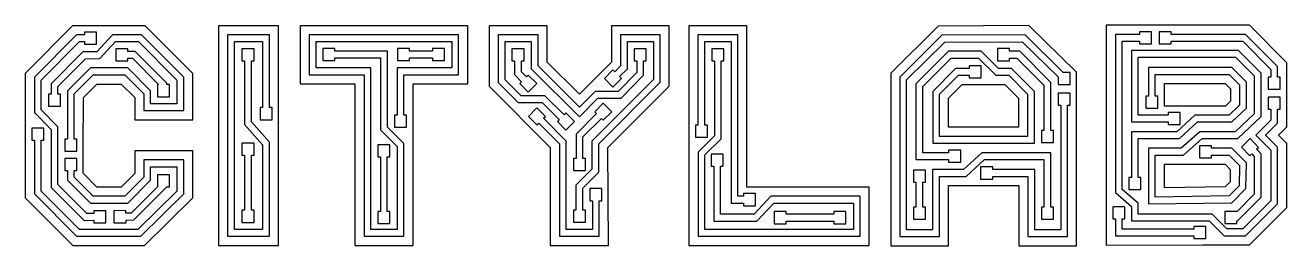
# Model space of a CAD drawing. Extents: x 0 to 4.77, y 0 to 0.83.
import ezdxf

# ---------------------------------------------------------------- set-up
doc = ezdxf.new("R2010")
doc.units = 0
doc.layers.get('0').update_dxf_attribs({"linetype": 'CONTINUOUS'})

msp = doc.modelspace()

# ---------------------------------------------------------------- linework, layer by layer
at = {"color": 0}
for points in [[(0.1795, 0.8298), (0, 0.6502), (0, 0.1812), (0.1801, 0.0011), (0.4513, 0.0011), (0.6342, 0.1809), (0.6342, 0.3582), (0.4142, 0.3582), (0.4142, 0.2725), (0.3628, 0.2212), (0.2715, 0.2212), (0.2197, 0.2741), (0.2197, 0.3665), (0.2201, 0.559), (0.2714, 0.6103), (0.3628, 0.6103), (0.4142, 0.559), (0.4142, 0.475), (0.6342, 0.475), (0.6342, 0.6502), (0.4541, 0.8304), (0.1795, 0.8298)], [(0.7312, 0.8304), (0.7312, 0.0011), (0.9588, 0.0011), (0.9588, 0.4408), (0.9588, 0.8304), (0.7312, 0.8304)], [(1.0404, 0.8304), (1.0404, 0.6104), (1.2475, 0.6104), (1.2475, 0.0011), (1.4676, 0.0011), (1.4676, 0.6104), (1.6746, 0.6104), (1.6746, 0.8304), (1.0404, 0.8304)], [(2.2185, 0.8304), (2.2185, 0.6924), (2.0971, 0.5715), (1.9756, 0.6929), (1.9756, 0.8304), (1.7556, 0.8304), (1.7556, 0.6016), (1.987, 0.3701), (1.987, 0.0011), (2.2071, 0.0011), (2.205, 0.3701), (2.4375, 0.6026), (2.4375, 0.8304), (2.2185, 0.8304)], [(2.5113, 0.8304), (2.5119, 0.0011), (3.1943, 0.0011), (3.1943, 0.2212), (2.7314, 0.2212), (2.7314, 0.8304), (2.5113, 0.8304)], [(3.4547, 0.8289), (3.2752, 0.6508), (3.2752, 0), (3.494, 0), (3.494, 0.2268), (3.7601, 0.2268), (3.7601, 0), (3.9788, 0), (3.9788, 0.6551), (3.7977, 0.8305), (3.4547, 0.8289)], [(4.0912, 0.8319), (4.0912, 0.0025), (4.4579, 0.0029), (4.4924, 0.0029), (4.4924, 0.0029), (4.6326, 0.003), (4.7742, 0.144), (4.7742, 0.3857), (4.7427, 0.4172), (4.7742, 0.4487), (4.7742, 0.6903), (4.6326, 0.8319), (4.0912, 0.8319)], [(3.4946, 0.5574), (3.5461, 0.6088), (3.7075, 0.6087), (3.7588, 0.5574), (3.7588, 0.447), (3.4946, 0.447), (3.4946, 0.5574)], [(4.3113, 0.6118), (4.5414, 0.6118), (4.5609, 0.5923), (4.5609, 0.5449), (4.5422, 0.5272), (4.3113, 0.5272), (4.3113, 0.6118)], [(4.3113, 0.3072), (4.5414, 0.3072), (4.5605, 0.2881), (4.5597, 0.2409), (4.5411, 0.2223), (4.3113, 0.2186), (4.3113, 0.3072)]]:
    msp.add_lwpolyline(points, close=True, dxfattribs=at)
at = {"color": 7}
for points in [[(0.2242, 0.7601), (0.2698, 0.7601), (0.2698, 0.8057), (0.2242, 0.8057), (0.2242, 0.7957), (0.1945, 0.7957), (0.0347, 0.6359), (0.0347, 0.5027), (0.0976, 0.4387), (0.0976, 0.2197), (0.2229, 0.0954), (0.2594, 0.0958), (0.2594, 0.0858), (0.3051, 0.0862), (0.3047, 0.1318), (0.2591, 0.1315), (0.2592, 0.1214), (0.2333, 0.121), (0.1232, 0.2304), (0.1232, 0.4492), (0.0603, 0.5132), (0.0603, 0.6253), (0.2051, 0.7701), (0.2242, 0.7701), (0.2242, 0.7601)], [(0.5996, 0.5098), (0.5996, 0.6359), (0.4397, 0.7957), (0.3305, 0.7957), (0.2713, 0.7322), (0.2174, 0.7311), (0.0976, 0.6113), (0.0976, 0.572), (0.0876, 0.572), (0.0876, 0.5263), (0.1332, 0.5263), (0.1332, 0.572), (0.1232, 0.572), (0.1232, 0.6007), (0.2282, 0.7057), (0.2826, 0.7068), (0.3416, 0.7701), (0.4291, 0.7701), (0.5739, 0.6253), (0.5739, 0.5354), (0.4745, 0.5354), (0.4745, 0.584), (0.3879, 0.6707), (0.2464, 0.6707), (0.1597, 0.584), (0.1597, 0.4023), (0.1497, 0.4023), (0.1497, 0.3567), (0.1954, 0.3567), (0.1954, 0.4023), (0.1854, 0.4023), (0.1854, 0.5734), (0.257, 0.645), (0.3772, 0.645), (0.4489, 0.5734), (0.4489, 0.5098), (0.5996, 0.5098)], [(0.8885, 0.4754), (0.9341, 0.4754), (0.9341, 0.5211), (0.9241, 0.5211), (0.9241, 0.7957), (0.7658, 0.7957), (0.7658, 0.0358), (0.9241, 0.0358), (0.9241, 0.3912), (0.8558, 0.4676), (0.8558, 0.6979), (0.8658, 0.6979), (0.8658, 0.7436), (0.8202, 0.7436), (0.8202, 0.6979), (0.8302, 0.6979), (0.8301, 0.4569), (0.8985, 0.3807), (0.8985, 0.0614), (0.7915, 0.0614), (0.7915, 0.7701), (0.8985, 0.7701), (0.8985, 0.5211), (0.8885, 0.5211), (0.8885, 0.4754)], [(1.4328, 0.6451), (1.6399, 0.6451), (1.6399, 0.7957), (1.0751, 0.7957), (1.0751, 0.6451), (1.2822, 0.6451), (1.2822, 0.0358), (1.4328, 0.0358), (1.4328, 0.3853), (1.3704, 0.4478), (1.3704, 0.7342), (1.1714, 0.7342), (1.1714, 0.7442), (1.1258, 0.7442), (1.1258, 0.6985), (1.1714, 0.6985), (1.1714, 0.7086), (1.3447, 0.7086), (1.3447, 0.4371), (1.4072, 0.3746), (1.4072, 0.0614), (1.3078, 0.0614), (1.3078, 0.6707), (1.1007, 0.6707), (1.1007, 0.7701), (1.6144, 0.7701), (1.6144, 0.6707), (1.4072, 0.6707), (1.4072, 0.4932), (1.3973, 0.4932), (1.3973, 0.4475), (1.4429, 0.4475), (1.4429, 0.4932), (1.4328, 0.4932), (1.4328, 0.6451)], [(2.244, 0.5822), (2.157, 0.5822), (2.0971, 0.5224), (1.941, 0.6784), (1.941, 0.7957), (1.7903, 0.7957), (1.7903, 0.6159), (1.866, 0.5402), (1.9564, 0.5402), (2.0209, 0.4757), (2.0138, 0.4686), (2.0461, 0.4364), (2.0784, 0.4686), (2.0461, 0.5009), (2.039, 0.4938), (1.967, 0.5658), (1.8766, 0.5658), (1.8159, 0.6266), (1.8159, 0.7701), (1.9153, 0.7701), (1.9153, 0.6679), (2.0971, 0.4861), (2.1675, 0.5566), (2.2548, 0.5566), (2.3402, 0.6434), (2.3403, 0.6977), (2.3503, 0.6977), (2.3504, 0.7433), (2.3047, 0.7434), (2.3046, 0.6978), (2.3146, 0.6978), (2.3146, 0.6539), (2.244, 0.5822)], [(2.1703, 0.3845), (2.4028, 0.617), (2.4028, 0.7957), (2.2532, 0.7957), (2.2532, 0.6784), (2.231, 0.6562), (2.2239, 0.6632), (2.1916, 0.631), (2.2239, 0.5987), (2.2561, 0.631), (2.249, 0.6381), (2.2788, 0.6679), (2.2788, 0.7701), (2.3772, 0.7701), (2.3772, 0.6276), (2.1446, 0.3951), (2.1446, 0.2884), (2.0843, 0.228), (2.0843, 0.134), (2.0743, 0.134), (2.0743, 0.0884), (2.1199, 0.0884), (2.1199, 0.134), (2.1099, 0.134), (2.1099, 0.2174), (2.1703, 0.2778), (2.1703, 0.3845)], [(2.7178, 0.1508), (2.7635, 0.1508), (2.7635, 0.1965), (2.7178, 0.1965), (2.7178, 0.1865), (2.6967, 0.1865), (2.6967, 0.7957), (2.546, 0.7957), (2.546, 0.4553), (2.536, 0.4553), (2.536, 0.4097), (2.5817, 0.4097), (2.5817, 0.4553), (2.5717, 0.4553), (2.5717, 0.7701), (2.6711, 0.7701), (2.6711, 0.1608), (2.7178, 0.1608), (2.7178, 0.1508)], [(3.9085, 0.6081), (3.9541, 0.6081), (3.9541, 0.6538), (3.9282, 0.6538), (3.7836, 0.7957), (3.4691, 0.7942), (3.3099, 0.6364), (3.3099, 0.0347), (3.4594, 0.0347), (3.4594, 0.2615), (3.5613, 0.2615), (3.6301, 0.3255), (3.8554, 0.3255), (3.8554, 0.1453), (3.8454, 0.1453), (3.8454, 0.0997), (3.8911, 0.0997), (3.8911, 0.1453), (3.881, 0.1453), (3.881, 0.3511), (3.6201, 0.3511), (3.5513, 0.2871), (3.4337, 0.2871), (3.4337, 0.0603), (3.3355, 0.0603), (3.3355, 0.6257), (3.4797, 0.7687), (3.7732, 0.77), (3.9085, 0.6373), (3.9085, 0.6081)], [(4.7495, 0.5152), (4.7495, 0.5609), (4.7039, 0.5609), (4.7039, 0.5152), (4.7139, 0.5152), (4.7139, 0.4737), (4.6574, 0.4172), (4.7139, 0.3607), (4.7139, 0.1691), (4.6077, 0.0634), (4.5474, 0.0634), (4.4913, 0.1194), (4.2123, 0.1194), (4.2123, 0.16), (4.1516, 0.2125), (4.1516, 0.7715), (4.2172, 0.7715), (4.2172, 0.7615), (4.2629, 0.7615), (4.2629, 0.8071), (4.2172, 0.8071), (4.2172, 0.7971), (4.126, 0.7971), (4.126, 0.2008), (4.1867, 0.1483), (4.1867, 0.0938), (4.4807, 0.0938), (4.5368, 0.0378), (4.6183, 0.0378), (4.7395, 0.1585), (4.7395, 0.3713), (4.6936, 0.4172), (4.7395, 0.4631), (4.7395, 0.5152), (4.7495, 0.5152)], [(4.7039, 0.5909), (4.7495, 0.5909), (4.7495, 0.6366), (4.7395, 0.6366), (4.7395, 0.6759), (4.6183, 0.7971), (4.3367, 0.7971), (4.3367, 0.8071), (4.2911, 0.8071), (4.2911, 0.7615), (4.3367, 0.7615), (4.3367, 0.7715), (4.6077, 0.7715), (4.7139, 0.6653), (4.7139, 0.6366), (4.7039, 0.6366), (4.7039, 0.5909)], [(0.3879, 0.6976), (0.3879, 0.7076), (0.4058, 0.7076), (0.5047, 0.6081), (0.5005, 0.6081), (0.5005, 0.5624), (0.5462, 0.5624), (0.5462, 0.6081), (0.5361, 0.6081), (0.5361, 0.6129), (0.4164, 0.7332), (0.3879, 0.7332), (0.3879, 0.7432), (0.3423, 0.7432), (0.3423, 0.6976), (0.3879, 0.6976)], [(1.454, 0.6985), (1.454, 0.7086), (1.541, 0.7086), (1.541, 0.6985), (1.5866, 0.6985), (1.5866, 0.7442), (1.541, 0.7442), (1.541, 0.7342), (1.454, 0.7342), (1.454, 0.7442), (1.4084, 0.7442), (1.4084, 0.6985), (1.454, 0.6985)], [(1.8776, 0.6562), (1.8776, 0.6978), (1.8876, 0.6978), (1.8876, 0.7434), (1.8419, 0.7434), (1.8419, 0.6978), (1.8519, 0.6978), (1.8519, 0.6456), (1.8786, 0.619), (1.8715, 0.6119), (1.9038, 0.5796), (1.936, 0.6119), (1.9038, 0.6442), (1.8966, 0.6371), (1.8776, 0.6562)], [(2.5467, 0.0358), (3.1596, 0.0358), (3.1596, 0.1865), (2.822, 0.1865), (2.758, 0.1186), (2.6318, 0.1186), (2.6318, 0.2996), (2.6418, 0.2996), (2.6418, 0.3452), (2.5961, 0.3452), (2.5961, 0.2996), (2.6062, 0.2996), (2.6062, 0.093), (2.769, 0.093), (2.8331, 0.1608), (3.134, 0.1608), (3.134, 0.0614), (2.5723, 0.0614), (2.5723, 0.3424), (2.6337, 0.4034), (2.6337, 0.6979), (2.6437, 0.6979), (2.6437, 0.7435), (2.5981, 0.7435), (2.5981, 0.6979), (2.6081, 0.6979), (2.6081, 0.4141), (2.5467, 0.3531), (2.5467, 0.0358)], [(3.4938, 0.7339), (3.371, 0.6112), (3.371, 0.3255), (3.4944, 0.3255), (3.4944, 0.3155), (3.5401, 0.3155), (3.5401, 0.3612), (3.4944, 0.3612), (3.4944, 0.3511), (3.3966, 0.3511), (3.3966, 0.6006), (3.5044, 0.7083), (3.6071, 0.7083), (3.6731, 0.6434), (3.7219, 0.6434), (3.7936, 0.5718), (3.7936, 0.4123), (3.46, 0.4123), (3.46, 0.5718), (3.5316, 0.6434), (3.5718, 0.6434), (3.5718, 0.6335), (3.6175, 0.6335), (3.6175, 0.6791), (3.5718, 0.6791), (3.5718, 0.6691), (3.521, 0.6691), (3.4343, 0.5824), (3.4343, 0.3867), (3.8192, 0.3867), (3.8192, 0.5824), (3.7325, 0.6691), (3.6836, 0.6691), (3.6177, 0.7339), (3.4938, 0.7339)], [(3.7247, 0.7439), (3.6791, 0.7439), (3.6791, 0.6982), (3.7247, 0.6982), (3.7247, 0.7083), (3.7531, 0.7083), (3.8554, 0.606), (3.8554, 0.4348), (3.8454, 0.4348), (3.8454, 0.3891), (3.8911, 0.3891), (3.8911, 0.4348), (3.881, 0.4348), (3.881, 0.6166), (3.7637, 0.7339), (3.7247, 0.7339), (3.7247, 0.7439)], [(4.5914, 0.737), (4.1866, 0.737), (4.1866, 0.4669), (4.3248, 0.4669), (4.3248, 0.4569), (4.3704, 0.4569), (4.3704, 0.5026), (4.3248, 0.5026), (4.3248, 0.4925), (4.2121, 0.4925), (4.2121, 0.7114), (4.5807, 0.7114), (4.6513, 0.6408), (4.6513, 0.4982), (4.5788, 0.4302), (4.4448, 0.43), (4.3741, 0.3675), (4.251, 0.3675), (4.251, 0.1574), (4.5665, 0.1624), (4.6196, 0.2155), (4.6212, 0.3127), (4.5663, 0.3675), (4.4891, 0.3675), (4.4891, 0.3775), (4.4435, 0.3775), (4.4435, 0.3319), (4.4891, 0.3319), (4.4891, 0.3419), (4.5558, 0.3419), (4.5954, 0.3022), (4.5942, 0.2263), (4.5557, 0.1878), (4.2766, 0.1834), (4.2766, 0.3419), (4.3838, 0.3419), (4.4546, 0.4044), (4.589, 0.4047), (4.6769, 0.4871), (4.6769, 0.6514), (4.5914, 0.737)], [(4.2121, 0.2574), (4.2121, 0.404), (4.3682, 0.404), (4.4367, 0.4669), (4.5661, 0.4669), (4.6212, 0.519), (4.6212, 0.6173), (4.5663, 0.6721), (4.251, 0.6721), (4.251, 0.5647), (4.241, 0.5647), (4.241, 0.519), (4.2866, 0.519), (4.2866, 0.5647), (4.2766, 0.5647), (4.2766, 0.6465), (4.5558, 0.6465), (4.5956, 0.6067), (4.5956, 0.53), (4.556, 0.4925), (4.4268, 0.4925), (4.3582, 0.4296), (4.1866, 0.4296), (4.1866, 0.2574), (4.1765, 0.2574), (4.1765, 0.2118), (4.2222, 0.2118), (4.2222, 0.2574), (4.2121, 0.2574)], [(3.9442, 0.5303), (3.9541, 0.5303), (3.9541, 0.576), (3.9085, 0.576), (3.9085, 0.5303), (3.9186, 0.5303), (3.9186, 0.0603), (3.8205, 0.0603), (3.8205, 0.2871), (3.6613, 0.2871), (3.6613, 0.2971), (3.6157, 0.2971), (3.6157, 0.2515), (3.6613, 0.2515), (3.6613, 0.2615), (3.7948, 0.2615), (3.7948, 0.0347), (3.9442, 0.0347), (3.9442, 0.5303)], [(2.1106, 0.3292), (2.1106, 0.4104), (2.1804, 0.4803), (2.1876, 0.4732), (2.2198, 0.5055), (2.1876, 0.5378), (2.1553, 0.5055), (2.1624, 0.4984), (2.085, 0.4211), (2.085, 0.3292), (2.075, 0.3292), (2.075, 0.2835), (2.1206, 0.2835), (2.1206, 0.3292), (2.1106, 0.3292)], [(1.9363, 0.5203), (1.904, 0.4881), (1.9363, 0.4558), (1.9434, 0.4629), (2.0217, 0.3845), (2.0217, 0.0358), (2.1724, 0.0358), (2.1724, 0.1699), (2.1825, 0.1699), (2.1825, 0.2155), (2.1368, 0.2155), (2.1368, 0.1699), (2.1468, 0.1699), (2.1468, 0.0614), (2.0474, 0.0614), (2.0474, 0.3951), (1.9615, 0.481), (1.9685, 0.4881), (1.9363, 0.5203)], [(0.0703, 0.444), (0.0247, 0.444), (0.0247, 0.3983), (0.0347, 0.3983), (0.0347, 0.1956), (0.1945, 0.0358), (0.4371, 0.0358), (0.5996, 0.1955), (0.5996, 0.3235), (0.4489, 0.3235), (0.4489, 0.2581), (0.3772, 0.1865), (0.257, 0.1865), (0.1854, 0.2581), (0.1854, 0.2839), (0.1954, 0.2839), (0.1954, 0.3295), (0.1497, 0.3295), (0.1497, 0.2839), (0.1597, 0.2839), (0.1597, 0.2475), (0.2464, 0.1608), (0.3879, 0.1608), (0.4745, 0.2475), (0.4745, 0.2979), (0.5739, 0.2979), (0.5739, 0.2063), (0.4266, 0.0614), (0.2051, 0.0614), (0.0603, 0.2062), (0.0603, 0.3983), (0.0703, 0.3983), (0.0703, 0.444)], [(0.8302, 0.3412), (0.8302, 0.1337), (0.8202, 0.1337), (0.8202, 0.0881), (0.8658, 0.0881), (0.8658, 0.1337), (0.8558, 0.1337), (0.8558, 0.3412), (0.8658, 0.3412), (0.8658, 0.3868), (0.8202, 0.3868), (0.8202, 0.3412), (0.8302, 0.3412)], [(4.5854, 0.0838), (4.5854, 0.0938), (4.5879, 0.0938), (4.6769, 0.1836), (4.6769, 0.3465), (4.6599, 0.3642), (4.6672, 0.3711), (4.6356, 0.4041), (4.6026, 0.3725), (4.6342, 0.3396), (4.6415, 0.3465), (4.6513, 0.3362), (4.6513, 0.1942), (4.5854, 0.1276), (4.5854, 0.1295), (4.5397, 0.1295), (4.5397, 0.0838), (4.5854, 0.0838)], [(1.3447, 0.3354), (1.3447, 0.1294), (1.3347, 0.1294), (1.3347, 0.0838), (1.3804, 0.0838), (1.3804, 0.1294), (1.3703, 0.1294), (1.3703, 0.3354), (1.3804, 0.3354), (1.3804, 0.3811), (1.3347, 0.3811), (1.3347, 0.3354), (1.3447, 0.3354)], [(0.3815, 0.0869), (0.3814, 0.097), (0.4116, 0.0973), (0.5361, 0.2216), (0.5361, 0.2217), (0.5462, 0.2216), (0.5464, 0.2673), (0.5008, 0.2675), (0.5005, 0.2222), (0.4009, 0.1228), (0.3812, 0.1226), (0.3811, 0.1325), (0.3354, 0.1321), (0.3358, 0.0865), (0.3815, 0.0869)], [(3.371, 0.2401), (3.371, 0.1453), (3.361, 0.1453), (3.361, 0.0997), (3.4066, 0.0997), (3.4066, 0.1453), (3.3966, 0.1453), (3.3966, 0.2401), (3.4066, 0.2401), (3.4066, 0.2857), (3.361, 0.2857), (3.361, 0.2401), (3.371, 0.2401)], [(4.1616, 0.1469), (4.116, 0.1469), (4.116, 0.1012), (4.126, 0.1012), (4.126, 0.0373), (4.4224, 0.0373), (4.4224, 0.0272), (4.468, 0.0272), (4.468, 0.0729), (4.4224, 0.0729), (4.4224, 0.0629), (4.1516, 0.0629), (4.1516, 0.1012), (4.1616, 0.1012), (4.1616, 0.1469)], [(2.8799, 0.083), (2.8799, 0.093), (3.0598, 0.093), (3.0598, 0.083), (3.1054, 0.083), (3.1054, 0.1286), (3.0598, 0.1286), (3.0598, 0.1186), (2.8799, 0.1186), (2.8799, 0.1286), (2.8342, 0.1286), (2.8342, 0.083), (2.8799, 0.083)]]:
    msp.add_lwpolyline(points, close=True, dxfattribs=at)

doc.saveas('drawing.dxf')
